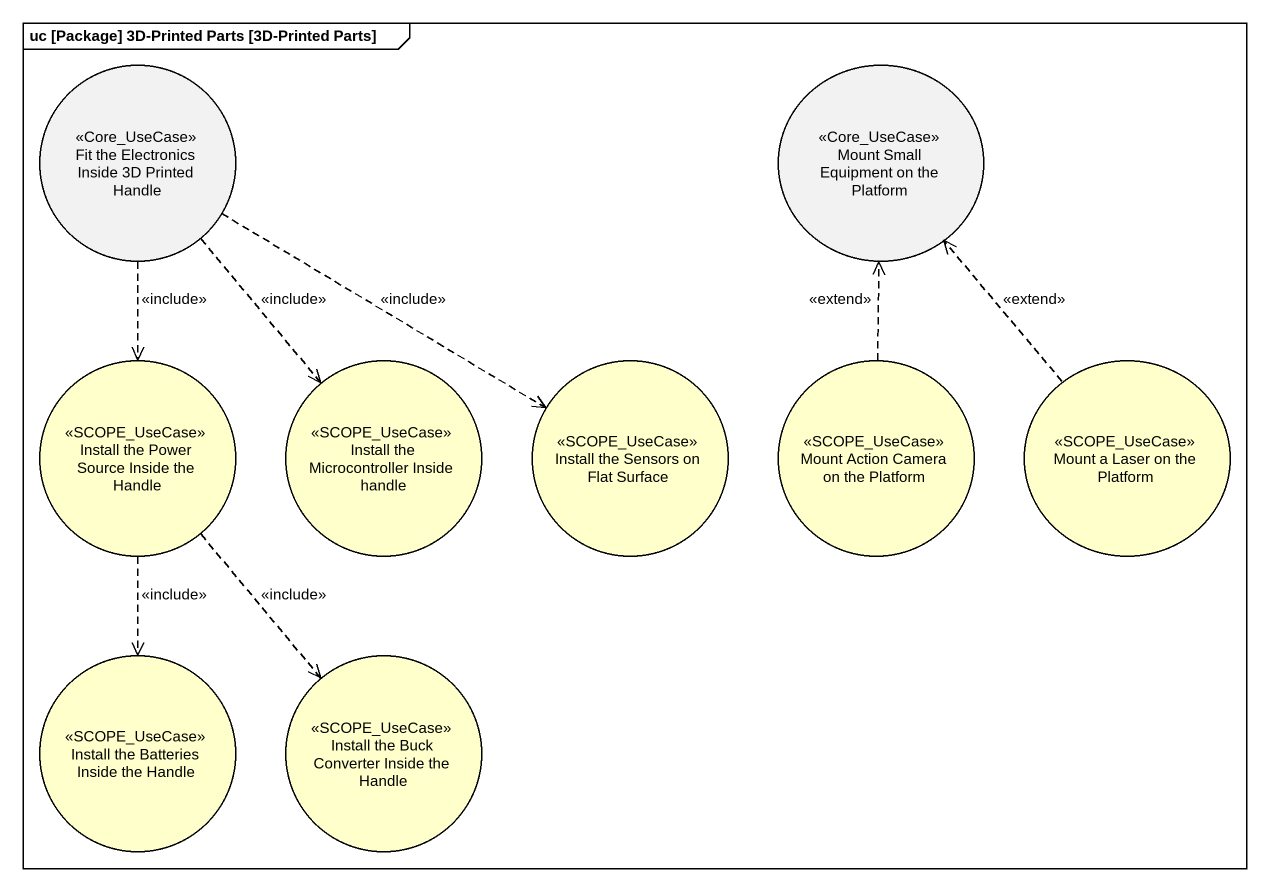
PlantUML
@startuml
mainframe uc [Package] 3D-Printed Parts [3D-Printed Parts]
usecase "Fit the Electronics Inside 3D Printed Handle" as Fit_the_Electronics_Inside <<Core_UseCase>>
usecase "Mount Small Equipment on the Platform" as Mount_Small_Equipment_on <<Core_UseCase>>
usecase "Install the Power Source Inside the Handle" as Install_the_Power_Source <<SCOPE_UseCase>> #FFFFCC
usecase "Install the Microcontroller Inside handle" as Install_the_Microcontroller <<SCOPE_UseCase>> #FFFFCC
usecase "Install the Sensors on Flat Surface" as Install_the_Sensors_on_Flat <<SCOPE_UseCase>> #FFFFCC
usecase "Mount Action Camera on the Platform" as Mount_Action_Camera_on_the <<SCOPE_UseCase>> #FFFFCC
usecase "Mount a Laser on the Platform" as Mount_a_Laser_on_the <<SCOPE_UseCase>> #FFFFCC
usecase "Install the Batteries Inside the Handle" as Install_the_Batteries <<SCOPE_UseCase>> #FFFFCC
usecase "Install the Buck Converter Inside the Handle" as Install_the_Buck_Converter <<SCOPE_UseCase>> #FFFFCC
Fit_the_Electronics_Inside ..> Install_the_Power_Source : <<include>>
Fit_the_Electronics_Inside ..> Install_the_Microcontroller : <<include>>
Fit_the_Electronics_Inside ..> Install_the_Sensors_on_Flat : <<include>>
Install_the_Power_Source ..> Install_the_Batteries : <<include>>
Install_the_Power_Source ..> Install_the_Buck_Converter : <<include>>
Mount_Action_Camera_on_the .up.> Mount_Small_Equipment_on : <<extend>>
Mount_a_Laser_on_the .up.> Mount_Small_Equipment_on : <<extend>>
@enduml
